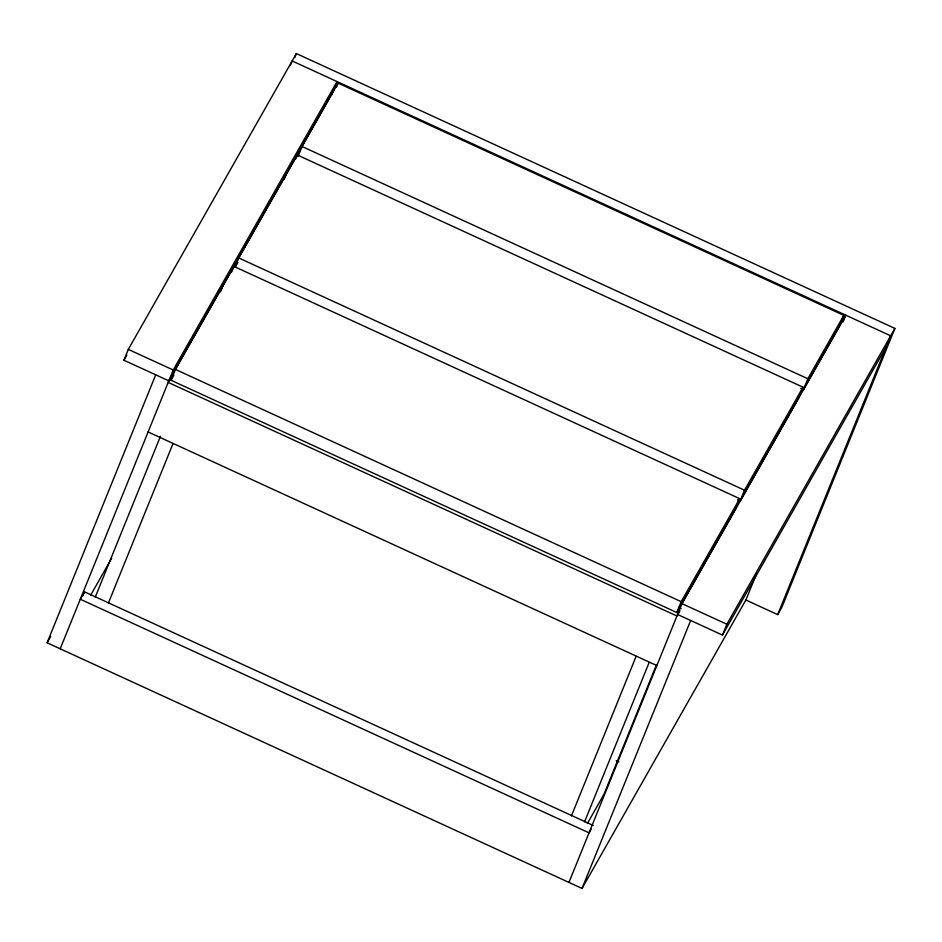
<?xml version="1.0" encoding="UTF-8"?>
<svg xmlns="http://www.w3.org/2000/svg" width="942" height="942" viewBox="0 0 942 942"><rect width="100%" height="100%" fill="white"/><g stroke="black" fill="none" stroke-linecap="round" stroke-linejoin="round"><path stroke-width="1.41" d="M332.656 92.422L168.806 380.839L123.92 360.233L128.312 349.388L296.365 53.564L894.9 328.417L781.884 607.213L777.692 614.608L745.628 599.889M756.367 574.161L745.887 600.007L582.038 888.436L47.1 642.785L155.713 374.834M290.513 65.045L292.161 60.959L890.696 335.811L777.692 614.608M294.705 57.65L296.365 53.564M60.194 648.803L173.21 370.006L337.048 81.577L331.56 95.142M82.861 595.862L84.486 591.835L593.236 825.463M171.303 377.671L172.386 374.998L168.182 382.393L676.933 616.021L679.735 611.087M231.744 271.838L233.934 266.409L739.706 498.659L735.302 509.504L676.792 612.512L171.032 380.262L175.424 369.417L237.019 261.217L235.37 265.279M95.224 597.193L160.458 436.287M220.416 291.985L222.618 286.568M234.899 267.446L238.738 257.955L300.345 149.754L297.59 156.525M108.318 603.21L172.998 443.658M284.284 179.168L285.932 175.106M295.611 159.021L297.26 154.947L803.02 387.197L798.628 398.042L740.106 501.05L737.445 499.825M298.214 155.983L302.052 146.505L338.072 83.108L843.832 315.358L839.44 326.203L803.432 389.588L800.759 388.363M336.424 87.17L338.072 83.108M571.441 815.878L636.109 656.327M584.535 821.883L649.203 662.332M676.792 612.512L681.184 601.667L739.706 498.659M656.456 664.805L603.94 794.353L587.372 823.52M679.665 607.531L681.325 603.445M568.944 882.418L681.961 603.622L845.81 315.205L843.066 321.976M582.038 888.436L690.663 620.484M740.106 501.05L744.498 490.205L803.02 387.197M803.432 389.588L807.824 378.743L843.832 315.358M679.735 610.64L677.569 614.467L722.455 635.085L726.847 624.24L894.9 328.417M123.92 360.233L126.817 355.122M171.032 380.262L173.917 375.175M235.064 267.528L237.961 262.441M47.1 642.785L50.727 636.403M84.486 591.835L80.282 599.23L589.044 832.858L591.14 829.16M90.644 595.191L111.662 558.182M722.455 635.085L886.304 346.656M302.052 146.505L807.824 378.743M238.738 257.955L744.498 490.205M175.424 369.417L681.184 601.667M128.312 349.388L173.21 370.006M681.961 603.622L726.847 624.24M678.464 607.39L681.137 608.614M148.094 431.954L656.845 665.582M616.233 760.665L618.894 761.89"/></g></svg>
